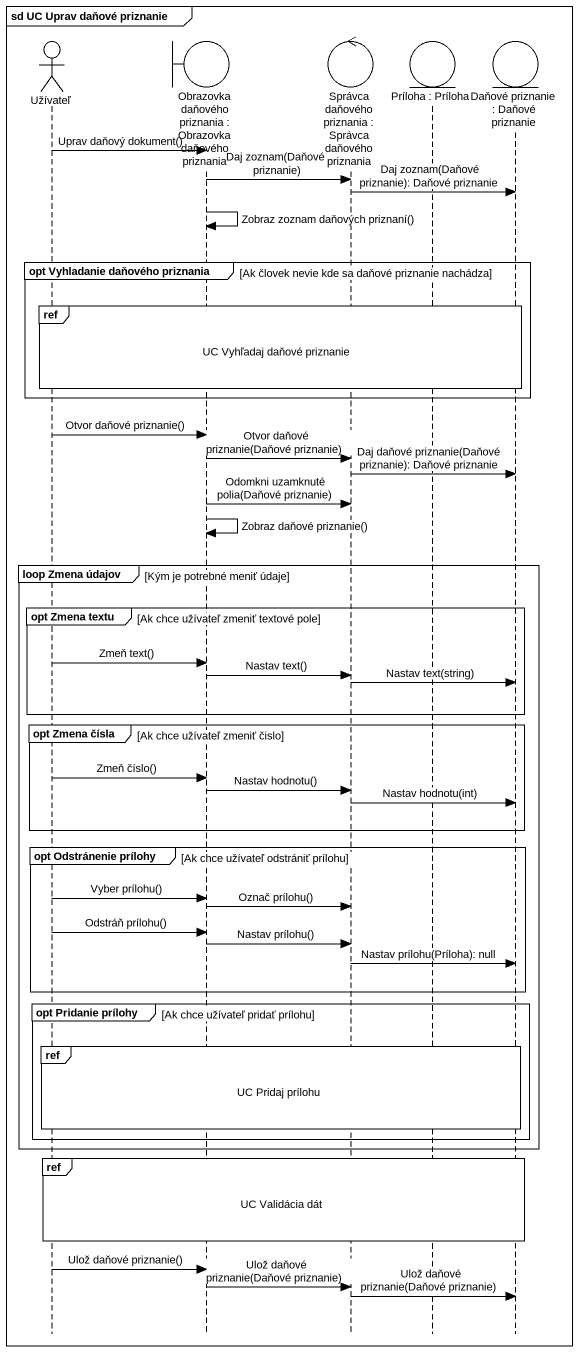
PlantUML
@startuml
mainframe sd UC Uprav daňové priznanie
hide footbox
actor Užívateľ
boundary "Obrazovka daňového priznania : Obrazovka daňového priznania" as Obrazovka_daňového_priznania
control "Správca daňového priznania : Správca daňového priznania" as Správca_daňového_priznania
entity "Príloha : Príloha" as Príloha
entity "Daňové priznanie : Daňové priznanie" as Daňové_priznanie

Užívateľ -> Obrazovka_daňového_priznania : Uprav daňový dokument()
Obrazovka_daňového_priznania -> Správca_daňového_priznania : Daj zoznam(Daňové priznanie)
Správca_daňového_priznania -> Daňové_priznanie : Daj zoznam(Daňové priznanie): Daňové priznanie
Obrazovka_daňového_priznania -> Obrazovka_daňového_priznania : Zobraz zoznam daňových priznaní()
group opt Vyhladanie daňového priznania [Ak človek nevie kde sa daňové priznanie nachádza]
  ref over Užívateľ, Obrazovka_daňového_priznania, Správca_daňového_priznania, Príloha, Daňové_priznanie : UC Vyhľadaj daňové priznanie
end
Užívateľ -> Obrazovka_daňového_priznania : Otvor daňové priznanie()
Obrazovka_daňového_priznania -> Správca_daňového_priznania : Otvor daňové priznanie(Daňové priznanie)
Správca_daňového_priznania -> Daňové_priznanie : Daj daňové priznanie(Daňové priznanie): Daňové priznanie
Obrazovka_daňového_priznania -> Správca_daňového_priznania : Odomkni uzamknuté polia(Daňové priznanie)
Obrazovka_daňového_priznania -> Obrazovka_daňového_priznania : Zobraz daňové priznanie()
group loop Zmena údajov [Kým je potrebné meniť údaje]
  group opt Zmena textu [Ak chce užívateľ zmeniť textové pole]
    Užívateľ -> Obrazovka_daňového_priznania : Zmeň text()
    Obrazovka_daňového_priznania -> Správca_daňového_priznania : Nastav text()
    Správca_daňového_priznania -> Daňové_priznanie : Nastav text(string)
  end
  group opt Zmena čísla [Ak chce užívateľ zmeniť čislo]
    Užívateľ -> Obrazovka_daňového_priznania : Zmeň číslo()
    Obrazovka_daňového_priznania -> Správca_daňového_priznania : Nastav hodnotu()
    Správca_daňového_priznania -> Daňové_priznanie : Nastav hodnotu(int)
  end
  group opt Odstránenie prílohy [Ak chce užívateľ odstrániť prílohu]
    Užívateľ -> Obrazovka_daňového_priznania : Vyber prílohu()
    Obrazovka_daňového_priznania -> Správca_daňového_priznania : Označ prílohu()
    Užívateľ -> Obrazovka_daňového_priznania : Odstráň prílohu()
    Obrazovka_daňového_priznania -> Správca_daňového_priznania : Nastav prílohu()
    Správca_daňového_priznania -> Daňové_priznanie : Nastav prílohu(Príloha): null
  end
  group opt Pridanie prílohy [Ak chce užívateľ pridať prílohu]
    ref over Užívateľ, Obrazovka_daňového_priznania, Správca_daňového_priznania, Príloha, Daňové_priznanie : UC Pridaj prílohu
  end
end
ref over Užívateľ, Obrazovka_daňového_priznania, Správca_daňového_priznania, Príloha, Daňové_priznanie : UC Validácia dát
Užívateľ -> Obrazovka_daňového_priznania : Ulož daňové priznanie()
Obrazovka_daňového_priznania -> Správca_daňového_priznania : Ulož daňové priznanie(Daňové priznanie)
Správca_daňového_priznania -> Daňové_priznanie : Ulož daňové priznanie(Daňové priznanie)
@enduml
